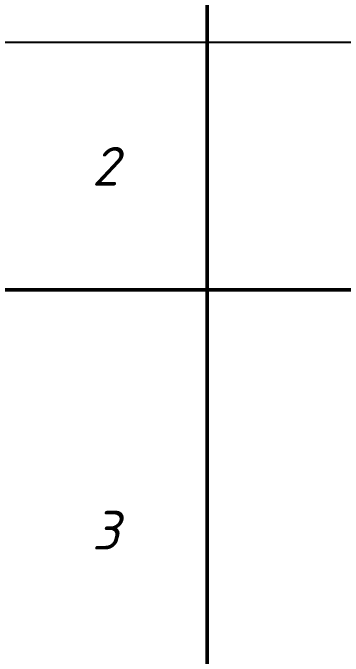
# Model space of a CAD drawing. Header units: millimetres. Extents: x 2279 to 5236, y 896 to 2828.
# Drawn here: x 4543.17 to 4564.53, y 2089.24 to 2130.77 of the extents above; entities that cross this region are included whole.
import ezdxf

# ---------------------------------------------------------------- set-up
doc = ezdxf.new("R2010")
doc.units = ezdxf.units.MM
doc.layers.add('PDF _!!ТОНКАЯ', color=7, linetype='Continuous')
doc.layers.add('PDF _Текст', color=7, linetype='Continuous')
doc.styles.add('PDF ISOCPEUR Italic', font='isocpeui.ttf')

msp = doc.modelspace()

# ---------------------------------------------------------------- linework, layer by layer
at = {"layer": 'PDF _!!ТОНКАЯ', "lineweight": 50}
for points in [[(4555.738, 2190.862), (4555.738, 2049.083)], [(4340.762, 2112.882), (4637.74, 2112.882)]]:
    msp.add_lwpolyline(points, dxfattribs=at)
at = {"layer": 'PDF _!!ТОНКАЯ', "lineweight": 25}
for points in [[(4340.762, 2128.884), (4597.734, 2128.884)], [(4340.762, 2112.882), (4597.734, 2112.882)]]:
    msp.add_lwpolyline(points, dxfattribs=at)

# ---------------------------------------------------------------- texts
at = {"layer": 'PDF _Текст', "char_height": 2.5, "attachment_point": 7, "style": 'PDF ISOCPEUR Italic'}
for s, insert in [('2', (4548.287, 2119.613)), ('3', (4548.287, 2096.117))]:
    msp.add_mtext(s, dxfattribs=dict(at, insert=insert))

doc.saveas('drawing.dxf')
